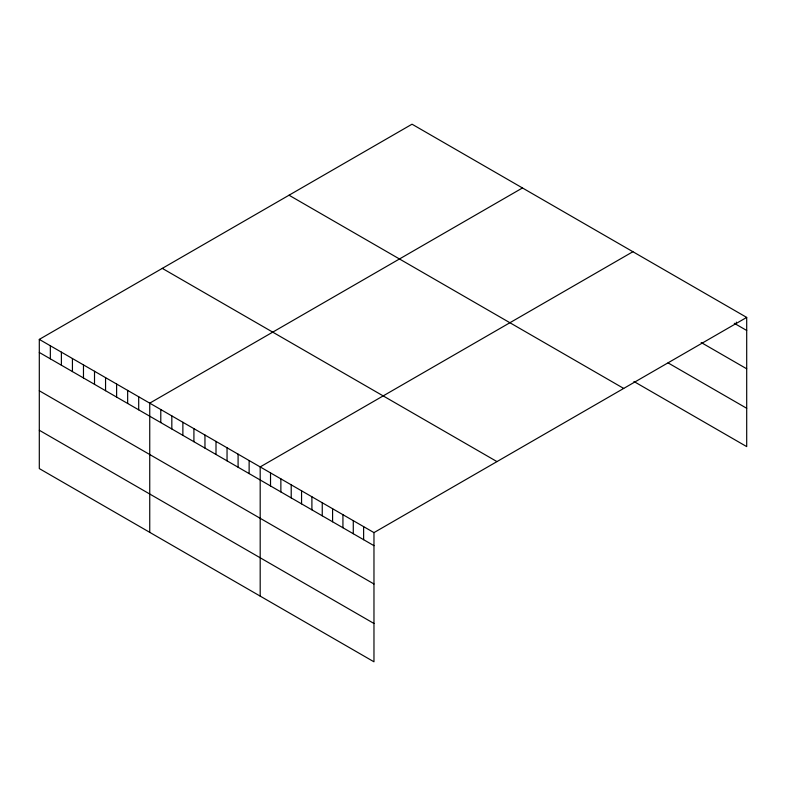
<?xml version="1.0" encoding="UTF-8"?>
<svg xmlns="http://www.w3.org/2000/svg" width="786" height="786" viewBox="0 0 786 786"><rect width="100%" height="100%" fill="white"/><g stroke="black" fill="none" stroke-linecap="round" stroke-linejoin="round"><path stroke-width="1.18" d="M39.3 339.395L373.969 532.613L373.969 661.802L39.3 468.584L39.3 339.395L412.031 124.198L746.7 317.416L746.7 446.605L633.948 381.515M522.474 187.962L149.743 403.149L149.743 532.348M632.917 251.716L260.186 466.913L260.186 596.112M373.969 532.613L746.7 317.416M734.291 323.301L746.7 330.474M701.181 342.519L746.7 368.801M668.08 362.896L746.7 408.288M289.032 195.213L623.701 388.431M162.299 268.38L496.968 461.598M39.3 352.452L373.969 545.671M39.3 390.77L373.969 583.988M39.3 430.256L373.969 623.475M736.354 322.122L736.354 324.5M363.623 526.64L363.623 539.697M353.278 520.666L353.278 533.723M342.932 514.692L342.932 527.75M332.586 508.719L332.586 521.776M322.25 502.745L322.25 515.803M311.904 496.781L311.904 509.839M301.559 490.808L301.559 503.865M291.213 484.834L291.213 497.892M280.867 478.861L280.867 491.918M270.522 472.887L270.522 485.945M249.133 460.537L249.133 473.594M238.089 454.161L238.089 467.218M227.046 447.784L227.046 460.842M216.003 441.408L216.003 454.465M204.959 435.031L204.959 448.089M193.916 428.655L193.916 441.712M182.873 422.279L182.873 435.336M171.829 415.902L171.829 428.96M160.786 409.526L160.786 422.583M138.7 396.773L138.7 409.83M127.656 390.396L127.656 403.464M116.613 384.02L116.613 397.087M105.56 377.653L105.56 390.711M94.517 371.277L94.517 384.334M83.473 364.9L83.473 377.958M72.43 358.524L72.43 371.582M61.387 352.148L61.387 365.205M50.343 345.771L50.343 358.829"/></g></svg>
